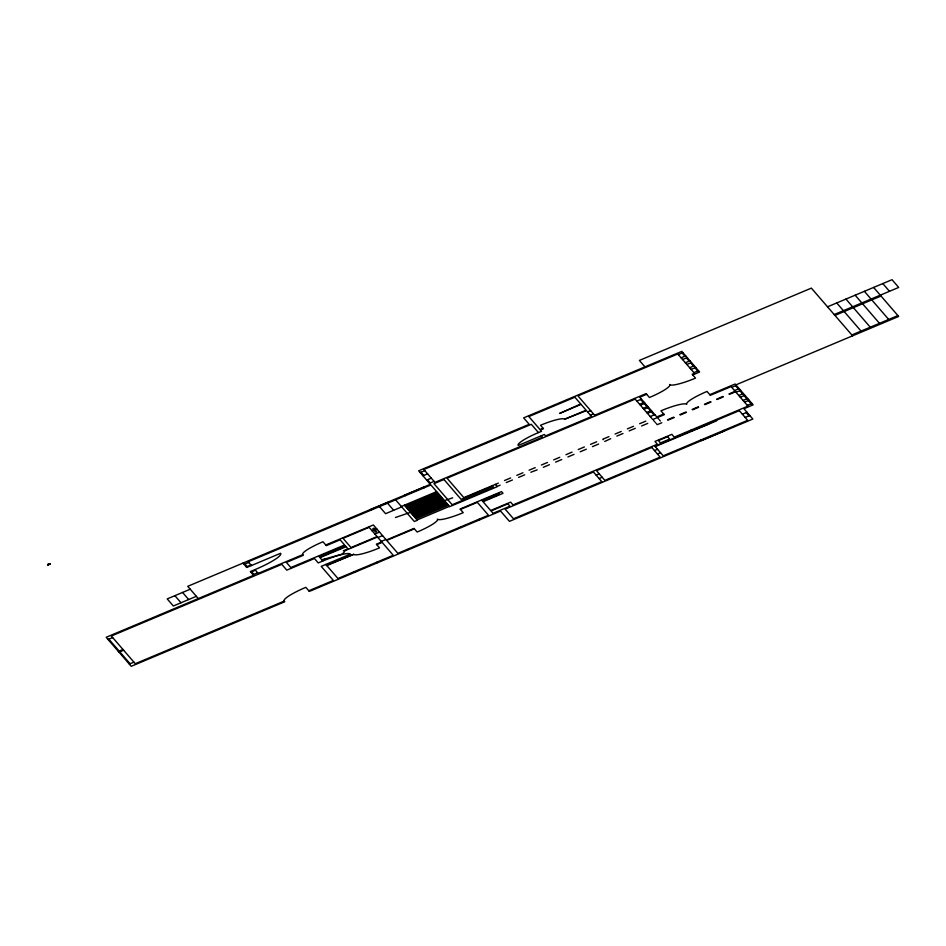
<?xml version="1.0" encoding="UTF-8"?>
<svg xmlns="http://www.w3.org/2000/svg" width="946" height="946" viewBox="0 0 946 946"><rect width="100%" height="100%" fill="white"/><g stroke="black" fill="none" stroke-linecap="round" stroke-linejoin="round"><path stroke-width="1.42" d="M49.736 563.851L50.386 563.757L49.287 564.466M47.631 564.762L47.95 564.939M47.678 564.667L49.523 563.863M49.346 564.466L47.797 564.218L48.329 564.833M678.317 354.608L682.929 352.669M681.108 357.825L685.708 355.885M682.586 359.539L687.198 357.612M420.19 472.574L424.801 470.635M685.377 362.767L689.977 360.828M686.855 364.482L691.467 362.543M422.98 475.791L427.58 473.851M827.525 306.811L892.019 279.697L898.7 287.43L834.206 314.545M543.11 428.278L540.048 429.567L528.814 416.571L574.884 397.214L580.726 403.977L559.594 413.449L581.092 404.403L586.106 410.209L564.608 419.244A23.354 3.772 -22.3 0 0 540.509 425.274L543.489 428.715L540.414 430.004L541.526 431.293L538.451 432.582A25.022 4.044 -22.3 0 0 518.207 445.483L544.317 434.51L545.523 435.905L591.581 416.547L586.485 410.635L564.608 419.244M689.646 367.71L694.246 365.771M587.596 411.924L590.671 410.635M426.693 480.095L431.293 478.156M691.124 369.425L695.736 367.486M590.375 415.152L593.449 413.851M429.472 483.311L434.084 481.372M693.915 372.653L698.515 370.714M370.56 509.61L388.983 501.865M405.101 495.089L423.536 487.332M635.133 399.117L447.032 478.191L463.824 497.631L498.376 483.11M646.65 394.269L639.744 397.178L656.82 416.938L663.725 414.029M692.72 374.9L699.626 372.003L681.818 351.38L523.646 417.872L529.216 424.316L418.652 470.789L430.347 484.328L187.734 586.319L198.305 598.57M834.951 315.408L881.01 296.039M244.127 564.372L248.727 562.432M636.859 401.104L641.459 399.165M190.229 589.216L167.206 598.901L173.331 605.996L196.354 596.311M246.35 566.95L250.962 565.01M639.638 404.32L644.25 402.381M640.383 405.184L644.983 403.244M401.341 506.477L436.662 491.624M401.707 506.902L385.59 513.69L379.464 506.595M243.004 563.083L246.811 567.482L280.595 553.28A31.691 5.12 -22.3 0 1 254.947 569.634L250.335 571.561L253.587 575.322L106.177 637.297L131.234 666.303L284.793 601.739L284.226 601.1L135.278 663.714L111.332 636.008L281.79 564.348L286.792 570.154L314.439 558.53L318.246 562.929L322.846 561.002A26.689 4.316 -22.3 0 1 350.387 554.108L321.214 566.37L333.37 580.442L308.798 590.777M405.385 506.311L437.631 492.76M250.856 572.153L255.455 570.225M406.366 507.446L438.613 493.883M643.162 408.4L647.774 406.473M407.336 508.57L439.583 495.018M643.907 409.263L648.518 407.324M253.079 574.73L257.69 572.803M408.305 509.693L440.552 496.142M302.732 554.663L303.288 555.314L286.39 562.409L290.848 567.565L344.592 544.979L340.134 539.823L326.323 545.629L322.976 541.762A25.022 4.044 -22.3 0 0 302.732 554.663L258.199 573.394L254.947 569.634M325.755 544.991L373.363 524.971L386.358 540.012L413.993 528.388L417.151 532.042A25.022 4.044 -22.3 0 0 437.407 519.141A25.022 4.044 -22.3 0 0 463.221 512.673L460.063 509.031L501.522 491.601L503.012 493.315L483.051 501.711L490.655 510.509L510.615 502.125L513.028 504.916L657.375 444.23L654.963 441.439L671.849 434.344L674.262 437.135L747.979 406.141L731.081 386.595L710.351 395.31L707.017 391.443A25.022 4.044 -22.3 0 0 686.761 404.356A25.022 4.044 -22.3 0 0 660.947 410.812L664.293 414.679L652.775 419.516L634.577 398.467M409.287 510.828L441.534 497.265M410.257 511.952L442.503 498.4M646.697 412.48L651.297 410.552M108.081 639.496L112.68 637.569M647.431 413.343L652.042 411.404M411.238 513.075L443.485 499.523M372.097 530.777L376.709 528.838M412.208 514.21L444.454 500.647M413.177 515.334L445.424 501.782M650.221 416.571L654.821 414.632M414.159 516.469L446.406 502.905M374.876 534.005L379.488 532.066M415.128 517.592L447.375 504.041M504.525 480.521L510.663 477.943M516.8 475.365L522.949 472.775M529.086 470.197L535.235 467.62M541.372 465.03L547.521 462.452M553.658 459.874L559.796 457.285M565.945 454.707L572.082 452.117M578.231 449.539L584.368 446.961M590.517 444.372L596.654 441.794M608.94 436.626L602.791 439.216L603.241 439.724M615.077 434.048L621.226 431.459M627.364 428.881L633.513 426.303M639.65 423.713L645.787 421.136M709.796 394.671L735.137 384.017L753.134 404.853L743.923 408.731L752.839 419.043L509.445 521.352L500.54 511.041L309.354 591.416L305.83 587.336A26.689 4.316 -22.3 0 0 284.226 601.1M851.838 334.955L897.908 315.586M416.11 518.715L448.357 505.164M735.882 384.88L898.653 316.449L873.596 287.442M731.731 387.352L736.343 385.412M343.327 550.785L347.939 548.846L346.082 546.693L319.973 557.667L321.829 559.819L341.707 554.273A20.02 3.24 -22.3 0 0 344.462 550.891L377.478 537.009L381.746 541.952L376.378 544.21L379.535 547.864A25.022 4.044 -22.3 0 1 353.709 554.321L326.843 565.613M417.151 519.933L449.397 506.37M497.064 486.445L500.138 485.144M506.287 482.566L512.425 479.989M518.574 477.399L524.711 474.821M530.848 472.243L537.174 469.866M610.702 438.672L604.742 441.463M616.839 436.082L622.988 433.505M629.125 430.927L635.274 428.337M326.039 558.637L322.196 560.245L322.846 561.002M543.323 467.289L549.46 464.711M555.609 462.121L561.747 459.543M567.896 456.965L574.033 454.376M580.182 451.798L586.319 449.208M592.456 446.63L598.605 444.052M641.601 425.972L647.738 423.394M377.939 537.541L382.551 535.602M734.522 390.568L739.122 388.64M667.604 419.728L673.741 417.151M679.89 414.561L686.027 411.983M692.176 409.393L698.314 406.815M704.451 404.238L710.6 401.648M716.737 399.07L722.886 396.492M729.023 393.903L735.172 391.325M661.833 422.744L657.222 424.671L656.477 423.82M667.971 420.154L674.12 417.576M680.257 414.998L686.406 412.409M692.543 409.831L698.68 407.241M704.829 404.663L710.966 402.085M717.115 399.496L723.252 396.918M729.401 394.34L735.539 391.75M118.38 651.427L122.98 649.488M381.285 541.408L385.897 539.468M736 392.294L740.612 390.355M119.03 652.172L123.63 650.233M326.465 565.188L353.709 554.321M376.745 544.636L382.125 542.377L393.252 555.267L337.97 578.503L325.814 564.431M414.372 528.826L386.725 540.438L397.864 553.327L488.467 515.239L477.328 502.35L460.43 509.456M738.791 395.511L743.39 393.571M740.269 397.225L744.88 395.298M743.059 400.454L747.659 398.514M744.537 402.168L749.149 400.241M129.33 664.092L133.93 662.165M747.328 405.396L751.928 403.457M686.075 433.114L686.678 432.866M690.568 431.234L691.242 430.95M691.763 430.726L708.779 424.021M655.235 446.595L716.654 420.781L715.732 419.705M596.134 475.105L599.196 473.816M654.478 450.58L657.553 449.279M742.385 414.206L746.985 412.267M599.102 478.546L602.176 477.257M657.446 454.009L660.521 452.72M745.164 417.434L749.776 415.495M724.329 430.879L701.305 440.552L700.832 440.02M395.463 517.497L420.213 508.983L426.93 505.176L428.313 507.434L433.706 504.348L452.696 497.821M48.246 564.857L47.56 565.069M882.807 283.575L889.488 291.309M864.372 291.321L871.065 299.054M871.798 299.917L888.696 319.464M855.16 295.199L861.841 302.933M862.586 303.784L879.484 323.331M845.949 299.066L852.63 306.8M853.375 307.663L870.261 327.21M836.737 302.945L843.418 310.678M844.163 311.53L861.049 331.076M852.583 335.818L811.372 288.128L639.39 360.426L644.959 366.871M735.574 385.732L738.353 388.96M739.843 390.674L742.622 393.903M744.112 395.617L746.891 398.845M748.381 400.56L751.159 403.776M746.217 412.598L749.007 415.814M682.161 352.988L684.939 356.216M686.429 357.931L689.208 361.147M690.698 362.874L693.477 366.09M694.967 367.817L697.746 371.033M723.867 430.335L724.423 430.986M669.591 384.478L669.685 384.584A25.022 4.044 -22.3 0 0 695.511 378.128L692.165 374.261L694.47 373.292L677.762 353.958L577.947 395.913L594.656 415.247L646.094 393.631L649.441 397.497A25.022 4.044 -22.3 0 0 669.685 384.584M691.159 430.028L692.082 431.104M658.12 418.439L658.865 419.303M659.599 420.166L660.343 421.017M640.69 399.484L643.481 402.712M644.214 403.564L647.005 406.792M647.75 407.643L650.529 410.871M651.274 411.735L654.053 414.951M653.509 420.379L654.254 421.242M654.999 422.093L655.744 422.957M595.424 414.927L595.98 415.578M538.451 432.582L531.309 424.316L423.82 469.5L434.959 482.389L542.448 437.206L541.242 435.799M495.302 484.399L497.253 486.658L449.657 506.666L430.903 484.967L248.171 561.794L251.423 565.554M479.244 519.118L479.811 519.756M420.958 472.243L423.749 475.471M427.462 479.764L430.241 482.992M460.82 526.863L461.376 527.501M423.441 487.225L423.997 487.876M405.018 494.971L405.574 495.621M404.415 505.188L417.411 520.217L414.336 521.518L395.594 499.819M425.499 541.715L426.067 542.354M388.889 501.758L389.445 502.397M387.529 503.201L393.654 510.296M407.076 549.46L407.631 550.099M370.465 509.504L371.021 510.142M377.135 562.042L377.69 562.693M354.1 571.727L354.655 572.377M244.896 564.053L247.119 566.63M251.624 571.833L253.847 574.411M182.554 592.444L188.68 599.539M174.88 595.673L181.005 602.768M49.677 564.265L48.956 563.733L49.488 564.36M108.849 639.177L119.149 651.096M119.799 651.853L130.099 663.773M443.958 479.48L433.978 483.678L452.164 504.726L493.623 487.296L492.606 486.114L461.128 499.358L443.958 479.48M369.129 527.336L343.02 538.309L351.001 547.557L377.111 536.583L369.129 527.336M373.906 528.329L372.759 528.814L375.55 532.042L376.697 531.557L373.906 528.329M345.148 545.617L319.039 556.591L319.606 557.241L345.704 546.268L345.148 545.617M498.826 493.315L481.928 500.422L482.673 501.274L499.571 494.179L498.826 493.315M507.919 503.84L491.033 510.946L493.067 513.311L509.965 506.205L507.919 503.84M667.616 436.709L658.404 440.576L660.45 442.941L669.662 439.074L667.616 436.709M593.438 471.995L505.14 509.114L513.501 518.775L601.786 481.656L593.438 471.995M651.794 447.458L596.512 470.694L604.861 480.367L660.142 457.131L651.794 447.458M739.323 410.659L654.857 446.169L663.217 455.83L747.671 420.331L739.323 410.659"/></g></svg>
